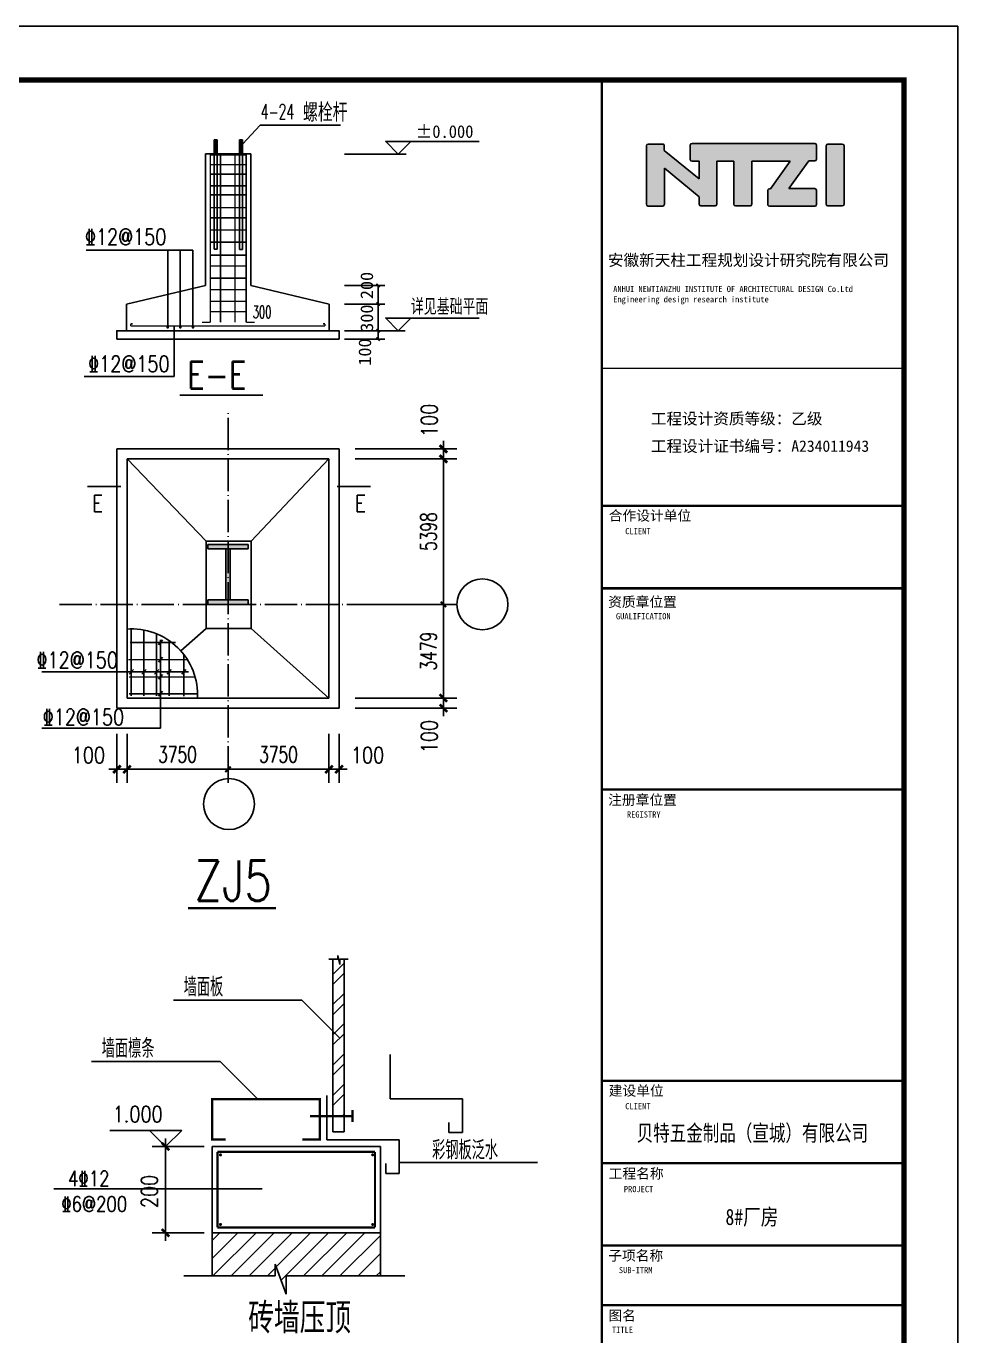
# Model space of a CAD drawing. Extents: x 36360094 to 36697644, y 75306 to 425482.
# Drawn here: x 36444301 to 36478894, y 288121 to 336757 of the extents above; entities that cross this region are included whole.
import ezdxf
from ezdxf.enums import TextEntityAlignment as Align

# ---------------------------------------------------------------- set-up
doc = ezdxf.new("R2010")
doc.units = 0
doc.header["$LTSCALE"] = 1000
doc.header["$MEASUREMENT"] = 0
doc.linetypes.add('ACAD_ISO04W100', pattern=[30.5, 24, -3, 0.5, -3])
doc.layers.get('0').update_dxf_attribs({"linetype": 'CONTINUOUS'})
doc.layers.get('DEFPOINTS').update_dxf_attribs({"linetype": 'CONTINUOUS'})
for name, color, linetype in [('201', 8, 'CONTINUOUS'), ('202', 1, 'CONTINUOUS'), ('205', 253, 'CONTINUOUS'), ('AXIS', 3, 'CONTINUOUS'), ('BD', 255, 'CONTINUOUS'), ('CYAN', 4, 'CONTINUOUS'), ('DOTE', 1, 'ACAD_ISO04W100'), ('JT', 2, 'CONTINUOUS'), ('Layer2', 3, 'CONTINUOUS'), ('PUB_DIM', 3, 'CONTINUOUS'), ('PUB_TAB', 7, 'CONTINUOUS'), ('PUB_TEXT', 7, 'CONTINUOUS'), ('PUB_TITLE', 4, 'CONTINUOUS'), ('PUB_TX', 3, 'CONTINUOUS'), ('PUB_WZ', 7, 'CONTINUOUS'), ('ZAX1', 3, 'CONTINUOUS'), ('底线', 7, 'CONTINUOUS'), ('标注', 4, 'CONTINUOUS')]:
    doc.layers.add(name, color=color, linetype=linetype)
doc.styles.add('_HZTXT', font='txt.shx', dxfattribs={"width": 0.8, "bigfont": 'hztxt.shx'})
doc.styles.add('_ROMANS', font='romans__.ttf', dxfattribs={"width": 0.6})
doc.styles.add('_TCH_DIM_T3', font='SIMPLEX', dxfattribs={"width": 0.705882, "bigfont": 'GBCBIG'})
doc.styles.add('_TXT', font='SIMPLEX.shx', dxfattribs={"width": 0.6})
doc.styles.add('DIM_FONT', font='SIMPLEX.shx', dxfattribs={"width": 0.8})
doc.styles.add('HT', font='simhei.ttf', dxfattribs={"width": 0.7, "height": 1})
doc.styles.add('STYLE-黑体', font='simhei.ttf')
doc.styles.add('TQ', font='')
doc.styles.add('中西', font='romans.shx', dxfattribs={"width": 0.8, "height": 350, "bigfont": 'hztxt.shx'})
doc.styles.get('TQ').set_extended_font_data('SimSun')
doc.dimstyles.new('_TCH_ARCH&&200', dxfattribs={"dimtxt": 595, "dimasz": 200, "dimexe": 500, "dimexo": 600, "dimgap": 252.5, "dimtad": 1, "dimdec": 0, "dimzin": 0, "dimdsep": 46, "dimtxsty": '_TCH_DIM_T3', "dimblk": 'ARCHTICK', "dimcen": 0.09, "dimclrt": 7, "dimazin": 2, "dimtfac": 1, "dimtdec": 0, "dimtix": 1, "dimtmove": 2, "dimatfit": 3, "dimfxl": 0, "dimtolj": 1, "dimtzin": 0, "dimarcsym": 0})
doc.dimstyles.new('AXIS200', dxfattribs={"dimscale": 2, "dimtxt": 300, "dimasz": 1, "dimexe": 250, "dimexo": 300, "dimgap": 150, "dimtad": 1, "dimdec": 0, "dimzin": 0, "dimdsep": 46, "dimtxsty": 'DIM_FONT', "dimblk": '_DIMX', "dimcen": 0.09, "dimse1": 1, "dimse2": 1, "dimclrt": 7, "dimadec": 0, "dimazin": 0, "dimtfac": 1, "dimtdec": 0, "dimtix": 1, "dimtmove": 2, "dimatfit": 3, "dimldrblk": '_DIMX', "dimfxl": 0, "dimtolj": 1, "dimtzin": 0, "dimarcsym": 0})

# ---------------------------------------------------------------- blocks, each defined once
blk = doc.blocks.new('_DIMX')
blk.add_line((-150, 0), (150, 0))
at = {"const_width": 50}
blk.add_lwpolyline([(-70, -70), (70, 70)], dxfattribs=at)
blk = doc.blocks.new('*D111')
at = {"layer": 'AXIS', "color": 0, "lineweight": -2}
for p, q in [((36456520, 311807), (36460294, 311807)), ((36459794, 311809), (36459794, 311811)), ((36459794, 311432), (36459794, 311807)), ((36456520, 311432), (36460294, 311432)), ((36459794, 311430), (36459794, 311428))]:
    blk.add_line(p, q, dxfattribs=at)
at = {"layer": 'DEFPOINTS', "color": 0}
for p in [(36455920, 311807), (36459794, 311807), (36455920, 311432)]:
    blk.add_point(p, dxfattribs=at)
at = {"layer": 'AXIS', "color": 0, "lineweight": -2, "xscale": 2, "yscale": 2, "zscale": 2}
for p, rotation in [((36459794, 311807), 270), ((36459794, 311432), 90)]:
    blk.add_blockref('_DIMX', p, dxfattribs=dict(at, rotation=rotation))
at = {"layer": 'AXIS', "color": 7, "insert": (36459268, 310374), "char_height": 600, "attachment_point": 5, "rotation": 90, "style": 'DIM_FONT'}
blk.add_mtext('\\A1;100', dxfattribs=at)
blk = doc.blocks.new('*D112')
at = {"layer": 'AXIS', "color": 0, "lineweight": -2}
for p, q in [((36456520, 321059), (36460294, 321059)), ((36459794, 321061), (36459794, 321063)), ((36459794, 320684), (36459794, 321059)), ((36456520, 320684), (36460294, 320684)), ((36459794, 320682), (36459794, 320680))]:
    blk.add_line(p, q, dxfattribs=at)
at = {"layer": 'DEFPOINTS', "color": 0}
for p in [(36455920, 321059), (36459794, 321059), (36455920, 320684)]:
    blk.add_point(p, dxfattribs=at)
at = {"layer": 'AXIS', "color": 0, "lineweight": -2, "xscale": 2, "yscale": 2, "zscale": 2}
for p, rotation in [((36459794, 321059), 270), ((36459794, 320684), 90)]:
    blk.add_blockref('_DIMX', p, dxfattribs=dict(at, rotation=rotation))
at = {"layer": 'AXIS', "color": 7, "insert": (36459268, 322118), "char_height": 600, "attachment_point": 5, "rotation": 90, "style": 'DIM_FONT'}
blk.add_mtext('\\A1;100', dxfattribs=at)
blk = doc.blocks.new('*D113')
at = {"layer": 'AXIS', "color": 0, "lineweight": -2}
for p, q in [((36455545, 310478), (36455545, 308660)), ((36455920, 310478), (36455920, 308660)), ((36455543, 309160), (36455541, 309160)), ((36455545, 309160), (36455920, 309160)), ((36455922, 309160), (36455924, 309160))]:
    blk.add_line(p, q, dxfattribs=at)
at = {"layer": 'DEFPOINTS', "color": 0}
for p in [(36455545, 311078), (36455920, 311078), (36455920, 309160)]:
    blk.add_point(p, dxfattribs=at)
at = {"layer": 'AXIS', "color": 0, "lineweight": -2, "xscale": 2, "yscale": 2, "zscale": 2}
blk.add_blockref('_DIMX', (36455545, 309160), dxfattribs=at)
at = {"layer": 'AXIS', "color": 0, "lineweight": -2, "xscale": 2, "yscale": 2, "zscale": 2, "rotation": 180}
blk.add_blockref('_DIMX', (36455920, 309160), dxfattribs=at)
at = {"layer": 'AXIS', "color": 7, "insert": (36456978, 309686), "char_height": 600, "attachment_point": 5, "style": 'DIM_FONT'}
blk.add_mtext('\\A1;100', dxfattribs=at)
blk = doc.blocks.new('*D114')
at = {"layer": 'AXIS', "color": 0, "lineweight": -2}
for p, q in [((36447670, 310478), (36447670, 308660)), ((36448045, 310478), (36448045, 308660)), ((36447668, 309160), (36447666, 309160)), ((36447670, 309160), (36448045, 309160)), ((36448047, 309160), (36448049, 309160))]:
    blk.add_line(p, q, dxfattribs=at)
at = {"layer": 'DEFPOINTS', "color": 0}
for p in [(36447670, 311078), (36448045, 311078), (36448045, 309160)]:
    blk.add_point(p, dxfattribs=at)
at = {"layer": 'AXIS', "color": 0, "lineweight": -2, "xscale": 2, "yscale": 2, "zscale": 2}
blk.add_blockref('_DIMX', (36447670, 309160), dxfattribs=at)
at = {"layer": 'AXIS', "color": 0, "lineweight": -2, "xscale": 2, "yscale": 2, "zscale": 2, "rotation": 180}
blk.add_blockref('_DIMX', (36448045, 309160), dxfattribs=at)
at = {"layer": 'AXIS', "color": 7, "insert": (36446611, 309686), "char_height": 600, "attachment_point": 5, "style": 'DIM_FONT'}
blk.add_mtext('\\A1;100', dxfattribs=at)
blk = doc.blocks.new('tk0')
h = blk.add_hatch(color=256)
h.paths.add_polyline_path([(32852392, -1204546), (32853685, -1205603), (32853685, -1205878, 0.414214), (32853749, -1205942), (32854275, -1205942, 0.414214), (32854339, -1205878), (32854339, -1204280), (32854967, -1204280), (32854967, -1205875, 0.414214), (32855031, -1205939), (32855571, -1205939, 0.414214), (32855635, -1205875), (32855635, -1204280), (32857060, -1204280), (32856336, -1205302), (32856292, -1205302, 0.414214), (32856228, -1205366), (32856228, -1205892, 0.414214), (32856292, -1205956), (32857972, -1205956, 0.414214), (32858036, -1205892), (32858036, -1205362, 0.414214), (32857972, -1205298), (32857012, -1205298), (32857761, -1204270), (32857974, -1204270, 0.414214), (32858038, -1204206), (32858038, -1203685, 0.414214), (32857974, -1203621), (32853417, -1203621, 0.414214), (32853353, -1203685), (32853353, -1204218, 0.414214), (32853417, -1204282), (32853679, -1204282), (32853679, -1204939), (32852388, -1203885), (32852389, -1203708, 0.41489), (32852325, -1203644), (32851789, -1203644, 0.414214), (32851725, -1203708), (32851725, -1205882, 0.414214), (32851789, -1205946), (32852328, -1205946, 0.414214), (32852392, -1205882)])
h.paths.add_polyline_path([(32858400, -1205878, 0.414214), (32858464, -1205942), (32858999, -1205942, 0.414214), (32859063, -1205878), (32859063, -1203710, 0.414214), (32858999, -1203646), (32858464, -1203646, 0.414214), (32858400, -1203710)])
for p, q in [((32851725, -1205882), (32851725, -1203708)), ((32851789, -1203644), (32852325, -1203644)), ((32852389, -1203708), (32852388, -1203885)), ((32853353, -1204218), (32853353, -1203685)), ((32853417, -1203621), (32857974, -1203621)), ((32858038, -1203685), (32858038, -1204206)), ((32858400, -1205878), (32858400, -1203710)), ((32858464, -1203646), (32858999, -1203646)), ((32859063, -1203710), (32859063, -1205878)), ((32852388, -1203885), (32853679, -1204939)), ((32853685, -1205603), (32852392, -1204546)), ((32852392, -1204546), (32852392, -1205882)), ((32853679, -1204282), (32853417, -1204282)), ((32853679, -1204939), (32853679, -1204282)), ((32854967, -1204280), (32854339, -1204280)), ((32854339, -1204280), (32854339, -1205878)), ((32854967, -1205875), (32854967, -1204280)), ((32857060, -1204280), (32855635, -1204280)), ((32855635, -1204280), (32855635, -1205875)), ((32856336, -1205302), (32857060, -1204280)), ((32857761, -1204270), (32857012, -1205298)), ((32857974, -1204270), (32857761, -1204270)), ((32853685, -1205878), (32853685, -1205603)), ((32856228, -1205892), (32856228, -1205366)), ((32856292, -1205302), (32856336, -1205302)), ((32857012, -1205298), (32857972, -1205298)), ((32858036, -1205362), (32858036, -1205892)), ((32852328, -1205946), (32851789, -1205946)), ((32854275, -1205942), (32853749, -1205942)), ((32855571, -1205939), (32855031, -1205939)), ((32857972, -1205956), (32856292, -1205956)), ((32858999, -1205942), (32858464, -1205942))]:
    blk.add_line(p, q)
for centre, start, end in [((32851789, -1203708), 90, 180), ((32852325, -1203708), 359.8676, 90), ((32853417, -1203685), 90, 180), ((32857974, -1203685), 0, 90), ((32858464, -1203710), 90, 180), ((32858999, -1203710), 0, 90), ((32853417, -1204218), 180, 270), ((32857974, -1204206), 270, 0), ((32856292, -1205366), 90, 180), ((32857972, -1205362), 0, 90), ((32851789, -1205882), 180, 270), ((32852328, -1205882), 270, 0), ((32853749, -1205878), 180, 270), ((32854275, -1205878), 270, 0), ((32855031, -1205875), 180, 270), ((32855571, -1205875), 270, 0), ((32856292, -1205892), 180, 270), ((32857972, -1205892), 270, 0), ((32858464, -1205878), 180, 270), ((32858999, -1205878), 270, 0)]:
    blk.add_arc(centre, 64, start, end)
at = {"layer": 'PUB_TEXT'}
for q in [(32859815, -1201267), (32861287, -1202326)]:
    blk.add_line((32861287, -1201267), q, dxfattribs=at)
at = {"layer": 'PUB_TITLE'}
blk.add_line((32861287, -1201267), (32850067, -1201267), dxfattribs=at)
at = {"layer": 'PUB_TITLE', "lineweight": 40}
blk.add_line((32850062, -1220138), (32861282, -1220138), dxfattribs=at)
for points, const_width in [([(32850067, -1201267), (32850067, -1281267)], 85), ([(32850067, -1211977), (32861287, -1211977)], 51), ([(32850067, -1217077), (32861287, -1217077)], 85), ([(32850067, -1220137), (32861287, -1220137)], 85), ([(32850062, -1227618), (32861282, -1227618)], 85), ([(32850067, -1238433), (32861287, -1238433)], 85), ([(32850067, -1241493), (32861287, -1241493)], 85), ([(32850067, -1244553), (32861287, -1244553)], 85), ([(32850067, -1246763), (32861287, -1246763)], 85)]:
    blk.add_lwpolyline(points, dxfattribs=dict(at, const_width=const_width))
at = {"layer": 'PUB_TEXT', "char_height": 425, "attachment_point": 1, "style": 'TQ'}
for s, insert in [('安徽新天柱工程规划设计研究院有限公司 ', (32850295, -1207742)), ('工程设计资质等级：乙级 ', (32851887, -1213629)), ('工程设计证书编号：A234011943 ', (32851887, -1214649))]:
    blk.add_mtext(s, dxfattribs=dict(at, insert=insert))
at = {"layer": 'PUB_TEXT', "attachment_point": 1, "style": 'TQ'}
for s, insert, char_height, width in [('ANHUI NEWTIANZHU INSTITUTE OF ARCHITECTURAL DESIGN Co.Ltd\\PEngineering design research institute', (32850492, -1208912), 229.5, 10514.71), ('合作设计单位', (32850326, -1217257), 374, 3498.52), ('CLIENT', (32850938, -1217903), 229.5, 4799.1), ('资质章位置', (32850304, -1220460), 374, 4250), ('GUALIFICATION', (32850593, -1221066), 229.5, 5361.8), ('注册章位置', (32850304, -1227811), 374, 3060), ('REGISTRY', (32851001, -1228427), 229.5, 4799.1), ('建设单位', (32850326, -1238613), 374, 2223.6), ('CLIENT', (32850938, -1239259), 229.5, 4799.1), ('工程名称', (32850323, -1241690), 374, 2223.6), ('PROJECT', (32850887, -1242340), 229.5, 4799.1), ('子项名称', (32850306, -1244736), 374, 2223.6), ('SUB-ITRM', (32850702, -1245348), 229.5, 4799.1), ('图名', (32850313, -1246965), 374, 2223.6), ('TITLE', (32850446, -1247564), 229.5, 4799.1)]:
    blk.add_mtext(s, dxfattribs=dict(at, insert=insert, char_height=char_height, width=width))
blk = doc.blocks.new('_ArchTick')
at = {"color": 0, "linetype": 'ByBlock', "const_width": 0.4}
blk.add_lwpolyline([(-0.5, -0.5), (0.5, 0.5)], dxfattribs=at)
blk = doc.blocks.new('*D139')
at = {"layer": 'DEFPOINTS', "color": 0}
for p in [(36448045, 310478), (36451795, 310478), (36451795, 309160)]:
    blk.add_point(p, dxfattribs=at)
at = {"layer": 'PUB_DIM', "color": 0, "lineweight": -2}
for p, q in [((36448045, 309878), (36448045, 308660)), ((36451795, 309878), (36451795, 308660)), ((36448045, 309160), (36451795, 309160))]:
    blk.add_line(p, q, dxfattribs=at)
at = {"layer": 'PUB_DIM', "color": 0, "lineweight": -2, "xscale": 200, "yscale": 200, "zscale": 200, "rotation": 180}
blk.add_blockref('_ArchTick', (36448045, 309160), dxfattribs=at)
at = {"layer": 'PUB_DIM', "color": 0, "lineweight": -2, "xscale": 200, "yscale": 200, "zscale": 200}
blk.add_blockref('_ArchTick', (36451795, 309160), dxfattribs=at)
at = {"layer": 'PUB_DIM', "color": 7, "insert": (36449920, 309710), "char_height": 595, "attachment_point": 5, "style": '_TCH_DIM_T3'}
blk.add_mtext('\\A1;3750', dxfattribs=at)
blk = doc.blocks.new('*D140')
at = {"layer": 'DEFPOINTS', "color": 0}
for p in [(36451795, 310478), (36455545, 310478), (36455545, 309160)]:
    blk.add_point(p, dxfattribs=at)
at = {"layer": 'PUB_DIM', "color": 0, "lineweight": -2}
for p, q in [((36451795, 309878), (36451795, 308660)), ((36455545, 309878), (36455545, 308660)), ((36451795, 309160), (36455545, 309160))]:
    blk.add_line(p, q, dxfattribs=at)
at = {"layer": 'PUB_DIM', "color": 0, "lineweight": -2, "xscale": 200, "yscale": 200, "zscale": 200, "rotation": 180}
blk.add_blockref('_ArchTick', (36451795, 309160), dxfattribs=at)
at = {"layer": 'PUB_DIM', "color": 0, "lineweight": -2, "xscale": 200, "yscale": 200, "zscale": 200}
blk.add_blockref('_ArchTick', (36455545, 309160), dxfattribs=at)
at = {"layer": 'PUB_DIM', "color": 7, "insert": (36453670, 309710), "char_height": 595, "attachment_point": 5, "style": '_TCH_DIM_T3'}
blk.add_mtext('\\A1;3750', dxfattribs=at)
blk = doc.blocks.new('*D141')
at = {"layer": 'DEFPOINTS', "color": 0}
for p in [(36456520, 315286), (36459794, 315286), (36456520, 311807)]:
    blk.add_point(p, dxfattribs=at)
at = {"layer": 'PUB_DIM', "color": 0, "lineweight": -2}
for p, q in [((36457120, 315286), (36460294, 315286)), ((36459794, 311807), (36459794, 315286)), ((36457120, 311807), (36460294, 311807))]:
    blk.add_line(p, q, dxfattribs=at)
at = {"layer": 'PUB_DIM', "color": 0, "lineweight": -2, "xscale": 200, "yscale": 200, "zscale": 200}
for p, rotation in [((36459794, 315286), 90), ((36459794, 311807), 270)]:
    blk.add_blockref('_ArchTick', p, dxfattribs=dict(at, rotation=rotation))
at = {"layer": 'PUB_DIM', "color": 7, "insert": (36459244, 313547), "char_height": 595, "attachment_point": 5, "rotation": 90, "style": '_TCH_DIM_T3'}
blk.add_mtext('\\A1;3479', dxfattribs=at)
blk = doc.blocks.new('*D142')
at = {"layer": 'DEFPOINTS', "color": 0}
for p in [(36456520, 320684), (36459794, 320684), (36456520, 315286)]:
    blk.add_point(p, dxfattribs=at)
at = {"layer": 'PUB_DIM', "color": 0, "lineweight": -2}
for p, q in [((36457120, 320684), (36460294, 320684)), ((36459794, 315286), (36459794, 320684)), ((36457120, 315286), (36460294, 315286))]:
    blk.add_line(p, q, dxfattribs=at)
at = {"layer": 'PUB_DIM', "color": 0, "lineweight": -2, "xscale": 200, "yscale": 200, "zscale": 200}
for p, rotation in [((36459794, 320684), 90), ((36459794, 315286), 270)]:
    blk.add_blockref('_ArchTick', p, dxfattribs=dict(at, rotation=rotation))
at = {"layer": 'PUB_DIM', "color": 7, "insert": (36459244, 317985), "char_height": 595, "attachment_point": 5, "rotation": 90, "style": '_TCH_DIM_T3'}
blk.add_mtext('\\A1;5398', dxfattribs=at)

msp = doc.modelspace()

# ---------------------------------------------------------------- hatches: boundary and pattern name
h = msp.add_hatch(color=256)
h.paths.add_polyline_path([(36451794.9, 317509.3), (36451044.9, 317509.3), (36451044.9, 317346.4), (36451794.9, 317346.4)])
h.paths.add_polyline_path([(36452545.9, 317509.3), (36451794.9, 317509.3), (36451794.9, 317346.4), (36452545.9, 317346.4)])
h.paths.add_polyline_path([(36451873.7, 317346.4), (36451794.9, 317346.4), (36451794.9, 315448.8), (36451874.6, 315448.8)])
h.paths.add_polyline_path([(36451794.9, 317346.4), (36451718.1, 317346.4), (36451717.1, 315448.8), (36451794.9, 315448.8)])
h.paths.add_polyline_path([(36452545.9, 315448.8), (36451794.9, 315448.8), (36451794.9, 315286), (36452545.9, 315286)])
h.paths.add_polyline_path([(36451794.9, 315448.8), (36451045.9, 315448.8), (36451045.9, 315286), (36451794.9, 315286)])
h = msp.add_hatch()
h.set_pattern_fill('ANSI31', color=256, scale=300, style=0)
h.set_pattern_definition([(45, (26610564.2, -2056752.27), (-336.759605, 336.759605), [])])
h.paths.add_polyline_path([(36451204.2, 291943.7), (36451204.2, 290344.7), (36453549.5, 290344.7), (36453549.5, 290785.1), (36453957.2, 289665.1), (36453957.2, 290344.7), (36457454.2, 290344.7), (36457454.2, 291943.7)])
at = {"layer": 'Layer2'}
h = msp.add_hatch(dxfattribs=at)
h.set_pattern_fill('ANSI32', color=256, scale=83.333333, style=0)
h.set_pattern_definition([(45, (36708819.9, 177503.3), (-561.266, 561.266), []), (45, (36709194.05, 177503.3), (-561.266, 561.266), [])])
h.paths.add_polyline_path([(36456106.8, 302112.8), (36455945, 302112.8), (36455945, 301910.6), (36455870.9, 302243.7), (36455870.9, 302112.8), (36455687.5, 302112.8), (36455687.5, 296281.6), (36456106.8, 296281.6)])

# ---------------------------------------------------------------- linework, layer by layer
for p, q in [((36452328.3, 332377), (36452991.9, 333086.4)), ((36452991.9, 333086.4), (36455967, 333086.4)), ((36450979.4, 317636.2), (36448044.9, 320684.2)), ((36452654.2, 317636.2), (36455544.9, 320684.2)), ((36451044.9, 317346.4), (36451044.9, 317509.3)), ((36451794.9, 317346.4), (36451044.9, 317346.4)), ((36451045.9, 317509.3), (36452545.9, 317509.3)), ((36451045.9, 317471.4), (36451045.9, 317509.3)), ((36452545.9, 317346.4), (36451045.9, 317346.4)), ((36451717.1, 315448.9), (36451718.1, 317346.5)), ((36451794.9, 317346.4), (36452544.9, 317346.4)), ((36451874.6, 315448.9), (36451873.7, 317346.5)), ((36452545.9, 317509.3), (36452545.9, 317346.4)), ((36451045.9, 315286), (36451045.9, 315448.8)), ((36452545.9, 315448.8), (36451045.9, 315448.8)), ((36451045.9, 315286), (36452545.9, 315286)), ((36452545.9, 315286), (36452545.9, 315448.8)), ((36450979.4, 314386), (36450038.6, 313559.3)), ((36452654.2, 314386), (36455544.9, 311807.4)), ((36455204.2, 296912), (36451204.2, 296912)), ((36451204.2, 295412), (36451204.2, 296912)), ((36455204.2, 295412), (36455204.2, 296912)), ((36451704.2, 295412), (36451204.2, 295412)), ((36454704.2, 295412), (36455204.2, 295412)), ((36451204.2, 295151), (36451204.2, 290344.7)), ((36451204.2, 295151), (36457454.2, 295151)), ((36457454.2, 290344.7), (36457454.2, 295151)), ((36451204.2, 291943.7), (36457454.2, 291943.7))]:
    msp.add_line(p, q)
at = {"linetype": 'ACAD_ISO04W100'}
for p, q in [((36450979.4, 314386), (36450979.4, 317636.2)), ((36450979.4, 317636.2), (36452654.2, 317636.2)), ((36452654.2, 314386), (36452654.2, 317636.2)), ((36450979.4, 314386), (36452654.2, 314386))]:
    msp.add_line(p, q, dxfattribs=at)
at = {"const_width": 87.5}
msp.add_lwpolyline([(36450313.6, 304002.9), (36453583.2, 304002.9)], dxfattribs=at)
at = {"layer": '201', "color": 2}
for p, q in [((36451280.7, 328471.7), (36451280.7, 332536.6)), ((36451393.2, 328471.7), (36451393.2, 332536.6)), ((36452215.8, 328465.8), (36452215.8, 332536.6)), ((36452328.3, 328465.8), (36452328.3, 332536.6)), ((36450962, 327127), (36450962, 332019.6)), ((36452647.1, 327127), (36452647.1, 332019.6)), ((36451280.7, 328471.7), (36451393.2, 328471.7)), ((36452215.8, 328465.8), (36452328.3, 328465.8)), ((36448022.2, 326438.6), (36450962, 327127)), ((36452647.1, 327127), (36455554.8, 326438.6)), ((36448022.2, 325448.3), (36448022.2, 326438.6)), ((36455554.8, 325448.3), (36455554.8, 326438.6))]:
    msp.add_line(p, q, dxfattribs=at)
msp.add_lwpolyline([(36447664.3, 325135.8), (36455922.4, 325135.8), (36455922.4, 325448.3), (36447664.3, 325448.3), (36447664.3, 325135.8)], dxfattribs=at)
at = {"layer": '201'}
msp.add_arc((36448213.8, 311920.3), 2452.8, 356.96183, 94.30315, dxfattribs=at)
at = {"layer": '202', "const_width": 56.2}
for points in [[(36451137, 325760.1), (36451137, 332019.6)], [(36451137, 331973.6), (36452472.1, 331973.6)], [(36451519, 325760.1), (36451519, 332019.6)], [(36452054.8, 325760.1), (36452054.8, 332019.6)], [(36452472.1, 325760.1), (36452472.1, 332019.6)], [(36451137, 331616.2), (36452472.1, 331616.2)], [(36451137, 331258.8), (36452472.1, 331258.8)], [(36451137, 330830), (36452472.1, 330830)], [(36451137, 330496.4), (36452472.1, 330496.4)], [(36451137, 330019.9), (36452472.1, 330019.9)], [(36451137, 329638.6), (36452472.1, 329638.6)], [(36451137, 329185.9), (36452472.1, 329185.9)], [(36451137, 328733.2), (36452472.1, 328733.2)], [(36451137, 328256.7), (36452472.1, 328256.7)], [(36451137, 327851.7), (36452472.1, 327851.7)], [(36451137, 327399), (36452472.1, 327399)], [(36451137, 326970.1), (36452472.1, 326970.1)], [(36451137, 326541.2), (36452472.1, 326541.2)], [(36451137, 326153), (36452472.1, 326153)], [(36448178.4, 325623.3), (36448178.4, 325701.4)], [(36448178.4, 325701.4), (36448256.6, 325701.4)], [(36448178.4, 325623.3), (36455398.6, 325623.3)], [(36451137, 325760.1), (36450824.5, 325760.1)], [(36452472.1, 325760.1), (36452784.6, 325760.1)], [(36455398.6, 325701.4), (36455320.4, 325701.4)], [(36455398.6, 325623.3), (36455398.6, 325701.4)], [(36448201.2, 311885.5), (36448201.2, 314373.1)], [(36448669.9, 311885.5), (36448669.9, 314330.4)], [(36449138.7, 311885.5), (36449138.7, 314192.1)], [(36448150.3, 313869.8), (36449854.2, 313869.8)], [(36449607.4, 311885.5), (36449607.4, 313938.8)], [(36448095.8, 313229.2), (36450288.2, 313229.2)], [(36450153.2, 311871.9), (36450153.2, 313422)], [(36448123, 312588.6), (36450573.9, 312588.6)], [(36448123, 311963.6), (36450666.3, 311963.6)]]:
    msp.add_lwpolyline(points, dxfattribs=at)
at = {"layer": '202', "const_width": 50}
for points in [[(36449580.7, 325573.3, 1), (36449530.7, 325573.3, 1), (36449580.7, 325573.3)], [(36450049.5, 325573.3, 1), (36449999.5, 325573.3, 1), (36450049.5, 325573.3)], [(36450518.2, 325573.3, 1), (36450468.2, 325573.3, 1), (36450518.2, 325573.3)]]:
    msp.add_lwpolyline(points, format="xyb", dxfattribs=at)
at = {"layer": '205'}
for p, q in [((36456119.2, 332009.5), (36458415.6, 332009.5)), ((36449555.7, 325573.3), (36449555.7, 328434.7)), ((36450024.5, 325573.3), (36450024.5, 328434.7)), ((36450493.2, 325573.3), (36450493.2, 328434.7)), ((36456119.2, 327127), (36457619.2, 327127)), ((36457369.2, 325448.3), (36457369.2, 327127)), ((36456119.2, 326438.6), (36457619.2, 326438.6)), ((36449790.1, 325623.3), (36449790.1, 323751.5)), ((36456119.2, 325448.3), (36457619.2, 325448.3)), ((36457369.2, 325448.3), (36458369.2, 325448.3)), ((36457369.2, 325448.3), (36457369.2, 325135.8)), ((36456119.2, 325135.8), (36457619.2, 325135.8)), ((36446448.4, 323751.5), (36449790.1, 323751.5))]:
    msp.add_line(p, q, dxfattribs=at)
at = {"layer": '205', "linetype": 'Continuous'}
for p, q in [((36447669.9, 321059.2), (36455919.9, 321059.2)), ((36447669.9, 311432.4), (36447669.9, 321059.2)), ((36455919.9, 321059.2), (36455919.9, 311432.4)), ((36448044.9, 320684.2), (36455544.9, 320684.2)), ((36448044.9, 311807.4), (36448044.9, 320684.2)), ((36455544.9, 320684.2), (36455544.9, 311807.4)), ((36448044.9, 311807.4), (36455544.9, 311807.4)), ((36447669.9, 311432.4), (36455919.9, 311432.4))]:
    msp.add_line(p, q, dxfattribs=at)
at = {"layer": '205'}
for points in [[(36458588, 332478.3), (36458119.2, 332009.5), (36457650.5, 332478.3), (36461119.2, 332478.3)], [(36458588, 325917), (36458119.2, 325448.3), (36457650.5, 325917), (36461119.2, 325917)]]:
    msp.add_lwpolyline(points, dxfattribs=at)
at = {"layer": '205', "const_width": 56.2}
for points in [[(36457306.7, 327189.5), (36457431.7, 327064.5)], [(36457306.7, 326501.1), (36457431.7, 326376.1)], [(36457306.7, 325510.8), (36457431.7, 325385.8)], [(36457306.7, 325198.3), (36457431.7, 325073.3)], [(36449998.3, 323051.3), (36453090.4, 323051.3)]]:
    msp.add_lwpolyline(points, dxfattribs=at)
at = {"layer": 'BD', "const_width": 56.2}
for points in [[(36451487.5, 294839.7, 1), (36451543.7, 294839.7, 1)], [(36457138.7, 294839.7, 1), (36457195, 294839.7, 1)], [(36451487.5, 292255.3, 1), (36451543.7, 292255.3, 1)], [(36457138.7, 292255.3, 1), (36457195, 292255.3, 1)]]:
    msp.add_lwpolyline(points, format="xyb", close=True, dxfattribs=at)
at = {"layer": 'CYAN'}
for p, q in [((36455537.5, 302112.8), (36455870.9, 302112.8)), ((36455687.5, 295696.5), (36455687.5, 302112.8)), ((36455870.9, 302112.8), (36455870.9, 302243.7)), ((36455870.9, 302243.7), (36455945, 301910.6)), ((36455945, 302112.8), (36456252, 302112.8)), ((36455945, 301910.6), (36455945, 302112.8)), ((36456106.8, 295696.5), (36456106.8, 302112.8)), ((36457816.7, 296921.7), (36457816.7, 298568.2)), ((36455466.6, 295401), (36455466.6, 297047.5)), ((36457816.7, 296921.7), (36460499.9, 296921.7)), ((36460499.9, 296921.7), (36460499.9, 295671.7)), ((36459999.9, 295671.7), (36459999.9, 296046.7)), ((36455466.6, 295401), (36458149.7, 295401)), ((36455687.5, 295696.5), (36456106.8, 295696.5)), ((36458149.7, 295401), (36458149.7, 294151)), ((36460499.9, 295671.7), (36459999.9, 295671.7)), ((36451204.2, 295151), (36457454.2, 295151)), ((36451204.2, 291943.7), (36451204.2, 295151)), ((36457454.2, 295151), (36457454.2, 291943.7)), ((36457649.7, 294151), (36457649.7, 294526)), ((36458149.7, 294151), (36457649.7, 294151)), ((36457454.2, 291943.7), (36451204.2, 291943.7)), ((36453549.5, 290344.7), (36453549.5, 290785.1)), ((36453549.5, 290785.1), (36453957.2, 289665.1)), ((36450160.4, 290344.7), (36453549.5, 290344.7)), ((36453957.2, 289665.1), (36453957.2, 290344.7)), ((36453957.2, 290344.7), (36458365.6, 290344.7))]:
    msp.add_line(p, q, dxfattribs=at)
for points, const_width in [([(36451704.2, 295412), (36451204.2, 295412), (36451204.2, 296912), (36455204.2, 296912), (36455204.2, 295412), (36454554.5, 295412)], 83.3), ([(36456421.8, 296281.6), (36454844.7, 296281.6)], 83.3), ([(36456421.8, 296502.2), (36456421.8, 296061)], 83.3), ([(36451404.2, 294951), (36457254.2, 294951)], 80), ([(36451404.2, 292143.7), (36451404.2, 294951)], 80), ([(36457254.2, 294951), (36457254.2, 292143.7)], 80), ([(36457254.2, 292143.7), (36451404.2, 292143.7)], 80)]:
    msp.add_lwpolyline(points, dxfattribs=dict(at, const_width=const_width))
at = {"layer": 'DOTE', "ltscale": 0.05}
for p, q in [((36451794.9, 308815.3), (36451794.9, 322383.7)), ((36445538.2, 315286), (36457874.2, 315286))]:
    msp.add_line(p, q, dxfattribs=at)
at = {"layer": 'JT'}
for p, q in [((36451280.7, 332536.6), (36451393.2, 332536.6)), ((36451280.7, 332524.1), (36451393.2, 332524.1)), ((36451280.7, 332511.6), (36451393.2, 332511.6)), ((36451280.7, 332499.1), (36451393.2, 332499.1)), ((36451280.7, 332486.6), (36451393.2, 332486.6)), ((36451280.7, 332474.1), (36451393.2, 332474.1)), ((36451280.7, 332461.6), (36451393.2, 332461.6)), ((36451280.7, 332449.1), (36451393.2, 332449.1)), ((36451280.7, 332436.6), (36451393.2, 332436.6)), ((36451280.7, 332424.1), (36451393.2, 332424.1)), ((36451280.7, 332411.6), (36451393.2, 332411.6)), ((36451280.7, 332399.1), (36451393.2, 332399.1)), ((36451280.7, 332386.6), (36451393.2, 332386.6)), ((36451280.7, 332374.1), (36451393.2, 332374.1)), ((36451280.7, 332361.6), (36451393.2, 332361.6)), ((36451280.7, 332349.1), (36451393.2, 332349.1)), ((36451280.7, 332336.6), (36451393.2, 332336.6)), ((36451280.7, 332324.1), (36451393.2, 332324.1)), ((36451280.7, 332311.6), (36451393.2, 332311.6)), ((36451280.7, 332299.1), (36451393.2, 332299.1)), ((36451280.7, 332286.6), (36451393.2, 332286.6)), ((36451280.7, 332274.1), (36451393.2, 332274.1)), ((36451280.7, 332261.6), (36451393.2, 332261.6)), ((36451280.7, 332249.1), (36451393.2, 332249.1)), ((36451280.7, 332236.6), (36451393.2, 332236.6)), ((36451280.7, 332224.1), (36451393.2, 332224.1)), ((36451280.7, 332211.6), (36451393.2, 332211.6)), ((36451280.7, 332199.1), (36451393.2, 332199.1)), ((36451280.7, 332186.6), (36451393.2, 332186.6)), ((36452215.8, 332536.6), (36452328.3, 332536.6)), ((36452215.8, 332524.1), (36452328.3, 332524.1)), ((36452215.8, 332511.6), (36452328.3, 332511.6)), ((36452215.8, 332499.1), (36452328.3, 332499.1)), ((36452215.8, 332486.6), (36452328.3, 332486.6)), ((36452215.8, 332474.1), (36452328.3, 332474.1)), ((36452215.8, 332461.6), (36452328.3, 332461.6)), ((36452215.8, 332449.1), (36452328.3, 332449.1)), ((36452215.8, 332436.6), (36452328.3, 332436.6)), ((36452215.8, 332424.1), (36452328.3, 332424.1)), ((36452215.8, 332411.6), (36452328.3, 332411.6)), ((36452215.8, 332399.1), (36452328.3, 332399.1)), ((36452215.8, 332386.6), (36452328.3, 332386.6)), ((36452215.8, 332374.1), (36452328.3, 332374.1)), ((36452215.8, 332361.6), (36452328.3, 332361.6)), ((36452215.8, 332349.1), (36452328.3, 332349.1)), ((36452215.8, 332336.6), (36452328.3, 332336.6)), ((36452215.8, 332324.1), (36452328.3, 332324.1)), ((36452215.8, 332311.6), (36452328.3, 332311.6)), ((36452215.8, 332299.1), (36452328.3, 332299.1)), ((36452215.8, 332286.6), (36452328.3, 332286.6)), ((36452215.8, 332274.1), (36452328.3, 332274.1)), ((36452215.8, 332261.6), (36452328.3, 332261.6)), ((36452215.8, 332249.1), (36452328.3, 332249.1)), ((36452215.8, 332236.6), (36452328.3, 332236.6)), ((36452215.8, 332224.1), (36452328.3, 332224.1)), ((36452215.8, 332211.6), (36452328.3, 332211.6)), ((36452215.8, 332199.1), (36452328.3, 332199.1)), ((36452215.8, 332186.6), (36452328.3, 332186.6)), ((36450962, 332019.6), (36452647.1, 332019.6)), ((36451280.7, 332174.1), (36451393.2, 332174.1)), ((36451280.7, 332161.6), (36451393.2, 332161.6)), ((36451280.7, 332149.1), (36451393.2, 332149.1)), ((36451280.7, 332136.6), (36451393.2, 332136.6)), ((36451280.7, 332124.1), (36451393.2, 332124.1)), ((36451280.7, 332111.6), (36451393.2, 332111.6)), ((36451280.7, 332099.1), (36451393.2, 332099.1)), ((36451280.7, 332086.6), (36451393.2, 332086.6)), ((36451280.7, 332074.1), (36451393.2, 332074.1)), ((36451280.7, 332061.6), (36451393.2, 332061.6)), ((36452215.8, 332174.1), (36452328.3, 332174.1)), ((36452215.8, 332161.6), (36452328.3, 332161.6)), ((36452215.8, 332149.1), (36452328.3, 332149.1)), ((36452215.8, 332136.6), (36452328.3, 332136.6)), ((36452215.8, 332124.1), (36452328.3, 332124.1)), ((36452215.8, 332111.6), (36452328.3, 332111.6)), ((36452215.8, 332099.1), (36452328.3, 332099.1)), ((36452215.8, 332086.6), (36452328.3, 332086.6)), ((36452215.8, 332074.1), (36452328.3, 332074.1)), ((36452215.8, 332061.6), (36452328.3, 332061.6))]:
    msp.add_line(p, q, dxfattribs=at)
at = {"layer": 'PUB_DIM'}
for p, q in [((36449476, 295751), (36447407.5, 295751)), ((36449476, 295151), (36448876, 295751)), ((36448876, 295751), (36450076, 295751)), ((36450076, 295751), (36449476, 295151)), ((36450907.6, 295151), (36448976, 295151)), ((36449476, 295149), (36449476, 291945.7)), ((36450907.6, 291943.7), (36448976, 291943.7))]:
    msp.add_line(p, q, dxfattribs=at)
at = {"layer": 'PUB_TITLE'}
msp.add_lwpolyline([(36360094.2, 252757.1), (36360094.2, 336757.1), (36478894.2, 336757.1), (36478894.2, 252757.1)], close=True, dxfattribs=at)
at = {"layer": 'PUB_TITLE', "const_width": 200}
msp.add_lwpolyline([(36365094.2, 254757.1), (36476894.2, 254757.1), (36476894.2, 334757.1), (36365094.2, 334757.1)], close=True, dxfattribs=at)
at = {"layer": 'PUB_TX', "const_width": 62.5}
for points in [[(36446577.1, 319658.3), (36447827.1, 319658.3)], [(36457088, 319658.3), (36455838, 319658.3)]]:
    msp.add_lwpolyline(points, dxfattribs=at)
at = {"layer": 'ZAX1'}
for p, q in [((36450493.2, 328434.7), (36446528.1, 328434.7)), ((36449210.3, 313787.9), (36449368.1, 313966.5)), ((36449286.2, 313969.8), (36449286.2, 310692.7)), ((36449210.3, 313143.4), (36449368.1, 313321.9)), ((36444879.8, 312776.9), (36450329.4, 312776.9)), ((36448125.3, 312691), (36448283.1, 312869.6)), ((36448594.1, 312691), (36448751.8, 312869.6)), ((36449062.8, 312691), (36449220.6, 312869.6)), ((36449531.6, 312691), (36449689.3, 312869.6)), ((36450077.4, 312691), (36450235.1, 312869.6)), ((36449210.3, 312502.8), (36449368.1, 312681.4)), ((36449210.3, 311877.8), (36449368.1, 312056.4)), ((36449286.2, 310692.7), (36444879.8, 310692.7))]:
    msp.add_line(p, q, dxfattribs=at)
for centre in [(36461240.6, 315286), (36451831.3, 307869.6)]:
    msp.add_circle(centre, 946.4, dxfattribs=at)
at = {"layer": '标注'}
for p, q in [((36449773.1, 300589.5), (36454540.4, 300589.5)), ((36454540.4, 300589.5), (36455938.9, 299190.9)), ((36446731.3, 298310.5), (36451498.6, 298310.5)), ((36451498.6, 298310.5), (36452897.2, 296912)), ((36458149.7, 294563.3), (36463285.2, 294563.3)), ((36445327.4, 293577.6), (36453061.6, 293577.6))]:
    msp.add_line(p, q, dxfattribs=at)

# ---------------------------------------------------------------- block references
msp.add_blockref('tk0', (3615607.4, 1536024.4))
at = {"layer": 'PUB_DIM', "xscale": 2, "yscale": 2, "zscale": 2}
for p, rotation in [((36449476, 295151), 90), ((36449476, 291943.7), 270)]:
    msp.add_blockref('_DIMX', p, dxfattribs=dict(at, rotation=rotation))

# ---------------------------------------------------------------- texts
at = {"layer": '205', "width": 1.05231}
msp.add_text('%%p0.000', height=468.75, dxfattribs=at).set_placement((36458770.2, 332609.5), (36460907.7, 332609.5), align=Align.FIT)
at = {"layer": '205'}
for s, width, p, p2 in [('200', 0.925713, (36457181.7, 326620.7), (36457181.7, 327633.2)), ('300', 0.925713, (36457181.7, 325408.2), (36457181.7, 326420.7)), ('100', 1.079999, (36457109.5, 324149.1), (36457109.5, 325161.6))]:
    msp.add_text(s, height=468.75, rotation=90, dxfattribs=dict(at, width=width)).set_placement(p, p2, align=Align.FIT)
at = {"layer": '205', "style": '_HZTXT', "width": 0.8}
msp.add_text('详见基础平面', height=600, dxfattribs=at).set_placement((36458583.3, 326037.9, -97.8))
at = {"layer": 'PUB_DIM', "style": 'DIM_FONT', "width": 0.8}
msp.add_text('1.000', height=600, dxfattribs=at).set_placement((36448441.7, 296351), align=Align.MIDDLE)
at = {"layer": 'PUB_DIM', "color": 7, "insert": (36448876, 293482.6), "char_height": 600, "attachment_point": 5, "rotation": 90, "style": 'DIM_FONT'}
msp.add_mtext('\\A1;200', dxfattribs=at)
at = {"layer": 'PUB_TAB', "lineweight": -3, "style": 'STYLE-黑体'}
for s, width, p in [('贝特五金制品（宣城）有限公司', 0.75, (36471266.1, 295354)), ('8#厂房', 0.8, (36471249.1, 292237.4))]:
    msp.add_text(s, height=600, dxfattribs=dict(at, width=width)).set_placement(p, align=Align.CENTER)
at = {"layer": 'PUB_TEXT'}
for s, height, style, width, p in [('4-24', 562.5, '_ROMANS', 0.6, (36453007.7, 333301)), ('螺栓杆', 687.5, '_HZTXT', 0.8, (36454581.7, 333209.6)), ('E-E', 1000, '_TXT', 0.8, (36450282.2, 323305.4)), ('ZJ5', 1500, '_TXT', 0.8, (36450550.9, 304273.7)), ('4%%13212', 562.5, '_HZTXT', 0.8, (36445854.8, 293680.4)), ('%%1326@200', 562.5, '_HZTXT', 0.8, (36445602.8, 292733.6))]:
    msp.add_text(s, height=height, dxfattribs=dict(at, style=style, width=width)).set_placement(p)
at = {"layer": 'PUB_TX', "style": 'DIM_FONT', "width": 0.8}
for p in [(36446952.1, 319033.3), (36456713, 319033.3)]:
    msp.add_text('E', height=625, dxfattribs=at).set_placement(p, align=Align.MIDDLE)
at = {"layer": 'PUB_WZ'}
for s, height, style, width, p in [('%%13212@150', 600, '_HZTXT', 0.8, (36446482.8, 328633.8)), ('300', 450, '_TXT', 0.6, (36452713.8, 325917.7)), ('%%13212@150', 600, '_HZTXT', 0.8, (36446601, 323915.1)), ('%%13212@150', 600, '_HZTXT', 0.8, (36444683.1, 312916.8)), ('%%13212@150', 600, '_HZTXT', 0.8, (36444913.4, 310799.2))]:
    msp.add_text(s, height=height, dxfattribs=dict(at, style=style, width=width)).set_placement(p)
at = {"layer": '底线', "style": 'HT', "width": 0.7}
msp.add_text('砖墙压顶', height=1000, dxfattribs=at).set_placement((36452546.2, 288318.9))
at = {"layer": '标注', "style": '中西', "width": 0.7}
for s, p in [('墙面板', (36450148.2, 300723.4)), ('墙面檩条', (36447106.4, 298444.4)), ('彩钢板泛水', (36459373, 294669.4))]:
    msp.add_text(s, height=700, dxfattribs=at).set_placement(p)

# ---------------------------------------------------------------- dimensions: what is measured, and where the dimension line sits
at = {"layer": 'AXIS'}
for base, p1, p2, angle, picture, middle in [((36459794.2, 321059.2), (36455919.9, 320684.2), (36455919.9, 321059.2), 90, '*D112', (36459268.2, 322117.7)), ((36459794.2, 311807.4), (36455919.9, 311432.4), (36455919.9, 311807.4), 90, '*D111', (36459268.2, 310373.9)), ((36448044.9, 309159.6), (36447669.9, 311077.5), (36448044.9, 311077.5), 0, '*D114', (36446611.5, 309685.6)), ((36455919.9, 309159.6), (36455544.9, 311077.5), (36455919.9, 311077.5), 0, '*D113', (36456978.4, 309685.6))]:
    dim = msp.add_linear_dim(base=base, p1=p1, p2=p2, angle=angle, text='100', dimstyle='AXIS200', override={"dimsah": 1, "dimse1": 0, "dimse2": 0}, dxfattribs=at)
    dim.commit()
    dim.dimension.update_dxf_attribs({"geometry": picture, "text_midpoint": middle, "dimtype": 129})
at = {"layer": 'PUB_DIM'}
for p1, p2, distance, picture, middle in [((36456519.9, 315286), (36456519.9, 320684.2), -3274.3, '*D142', (36459244.2, 317985.1)), ((36456519.9, 311807.4), (36456519.9, 315286), -3274.3, '*D141', (36459244.2, 313546.7)), ((36448044.9, 310477.5), (36451794.9, 310477.5), -1317.9, '*D139', (36449919.9, 309709.6)), ((36451794.9, 310477.5), (36455544.9, 310477.5), -1317.9, '*D140', (36453669.9, 309709.6))]:
    dim = msp.add_aligned_dim(p1=p1, p2=p2, distance=distance, dimstyle='_TCH_ARCH&&200', dxfattribs=at)
    dim.commit()
    dim.dimension.update_dxf_attribs({"geometry": picture, "text_midpoint": middle})

doc.saveas('drawing.dxf')
